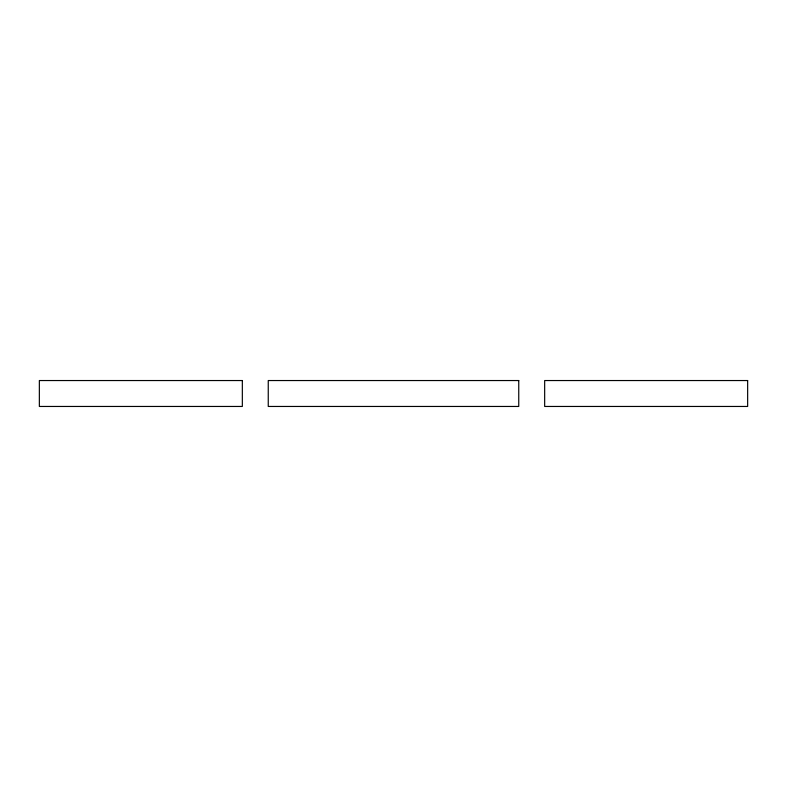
<?xml version="1.0" encoding="UTF-8"?>
<svg xmlns="http://www.w3.org/2000/svg" width="787" height="787" viewBox="0 0 787 787"><rect width="100%" height="100%" fill="white"/><g stroke="black" fill="none" stroke-linecap="round" stroke-linejoin="round"><path stroke-width="1.18" d="M242.337 380.544L39.35 380.544L39.35 406.456L242.337 406.456L242.337 380.544M518.751 380.544L268.249 380.544L268.249 406.456L518.751 406.456L518.751 380.544M747.65 380.544L544.663 380.544L544.663 406.456L747.65 406.456L747.65 380.544"/></g></svg>
